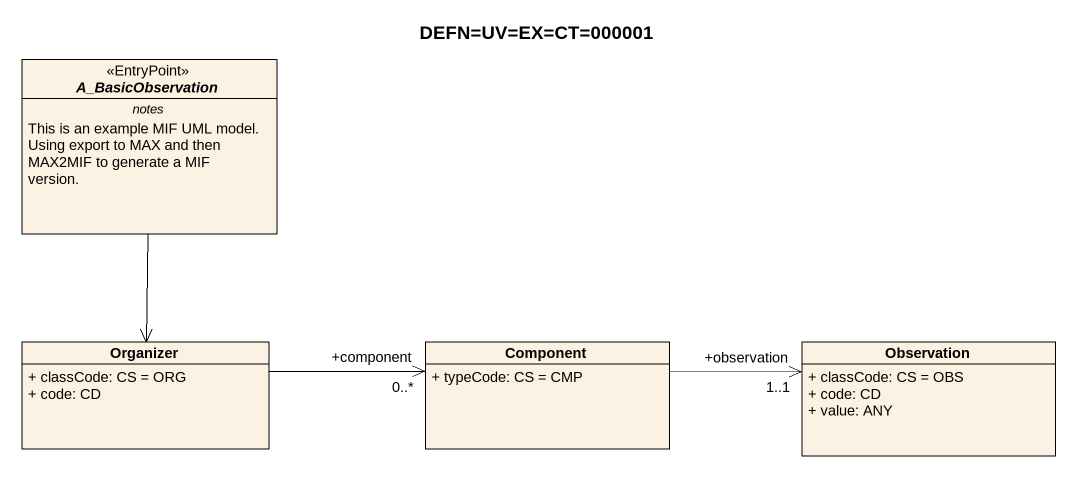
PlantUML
@startuml
title DEFN=UV=EX=CT=000001
hide circle
hide empty members
skinparam classAttributeIconSize 0
interface A_BasicObservation <<EntryPoint>> {
  -- notes --
  This is an example MIF UML model.
  Using export to MAX and then MAX2MIF to generate a MIF version.
}
class Organizer {
  + classCode: CS = ORG
  + code: CD
}
class "Component" as Component_ {
  + typeCode: CS = CMP
}
class Observation {
  + classCode: CS = OBS
  + code: CD
  + value: ANY
}
A_BasicObservation --> Organizer
Organizer -right-> "+component\n0..*" Component_
Component_ -right-> "+observation\n1..1" Observation
@enduml
